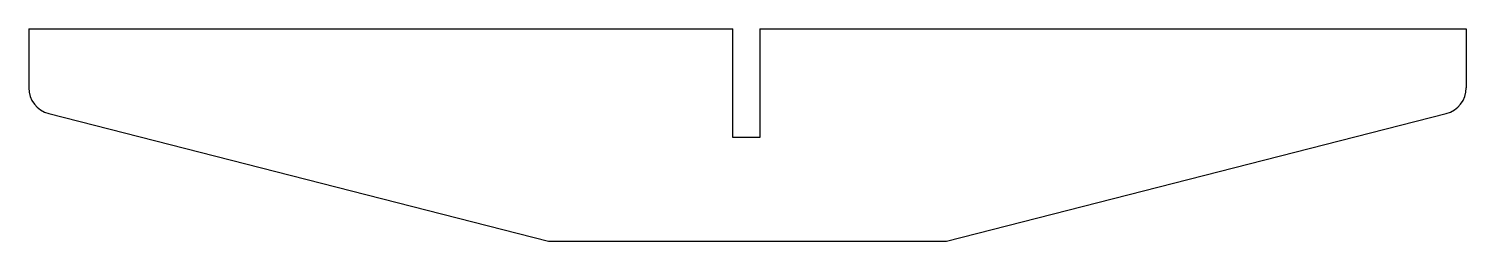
# Model space of a CAD drawing. Header units: millimetres. Extents: x -271 to 271, y -65 to 15.
import ezdxf

# ---------------------------------------------------------------- set-up
doc = ezdxf.new("R2010")
doc.units = ezdxf.units.MM

msp = doc.modelspace()

# ---------------------------------------------------------------- linework, layer by layer
at = {"color": 7, "linetype": 'Continuous', "lineweight": 25}
for p, q in [((-270.77, 15), (-5.53, 15)), ((-270.77, 15), (-270.77, -7.23)), ((-5.53, -26), (-5.53, 15)), ((4.67, 15), (270.77, 15)), ((4.67, 15), (4.67, -26)), ((270.77, 15), (270.77, -7.23)), ((-263.25, -16.92), (-75, -65)), ((75, -65), (263.25, -16.92)), ((4.67, -26), (-5.53, -26)), ((-75, -65), (75, -65))]:
    msp.add_line(p, q, dxfattribs=at)
for centre, start, end in [((-260.77, -7.23), 180, 255.673), ((260.77, -7.23), 284.327, 0)]:
    msp.add_arc(centre, 10, start, end, dxfattribs=at)

doc.saveas('drawing.dxf')
